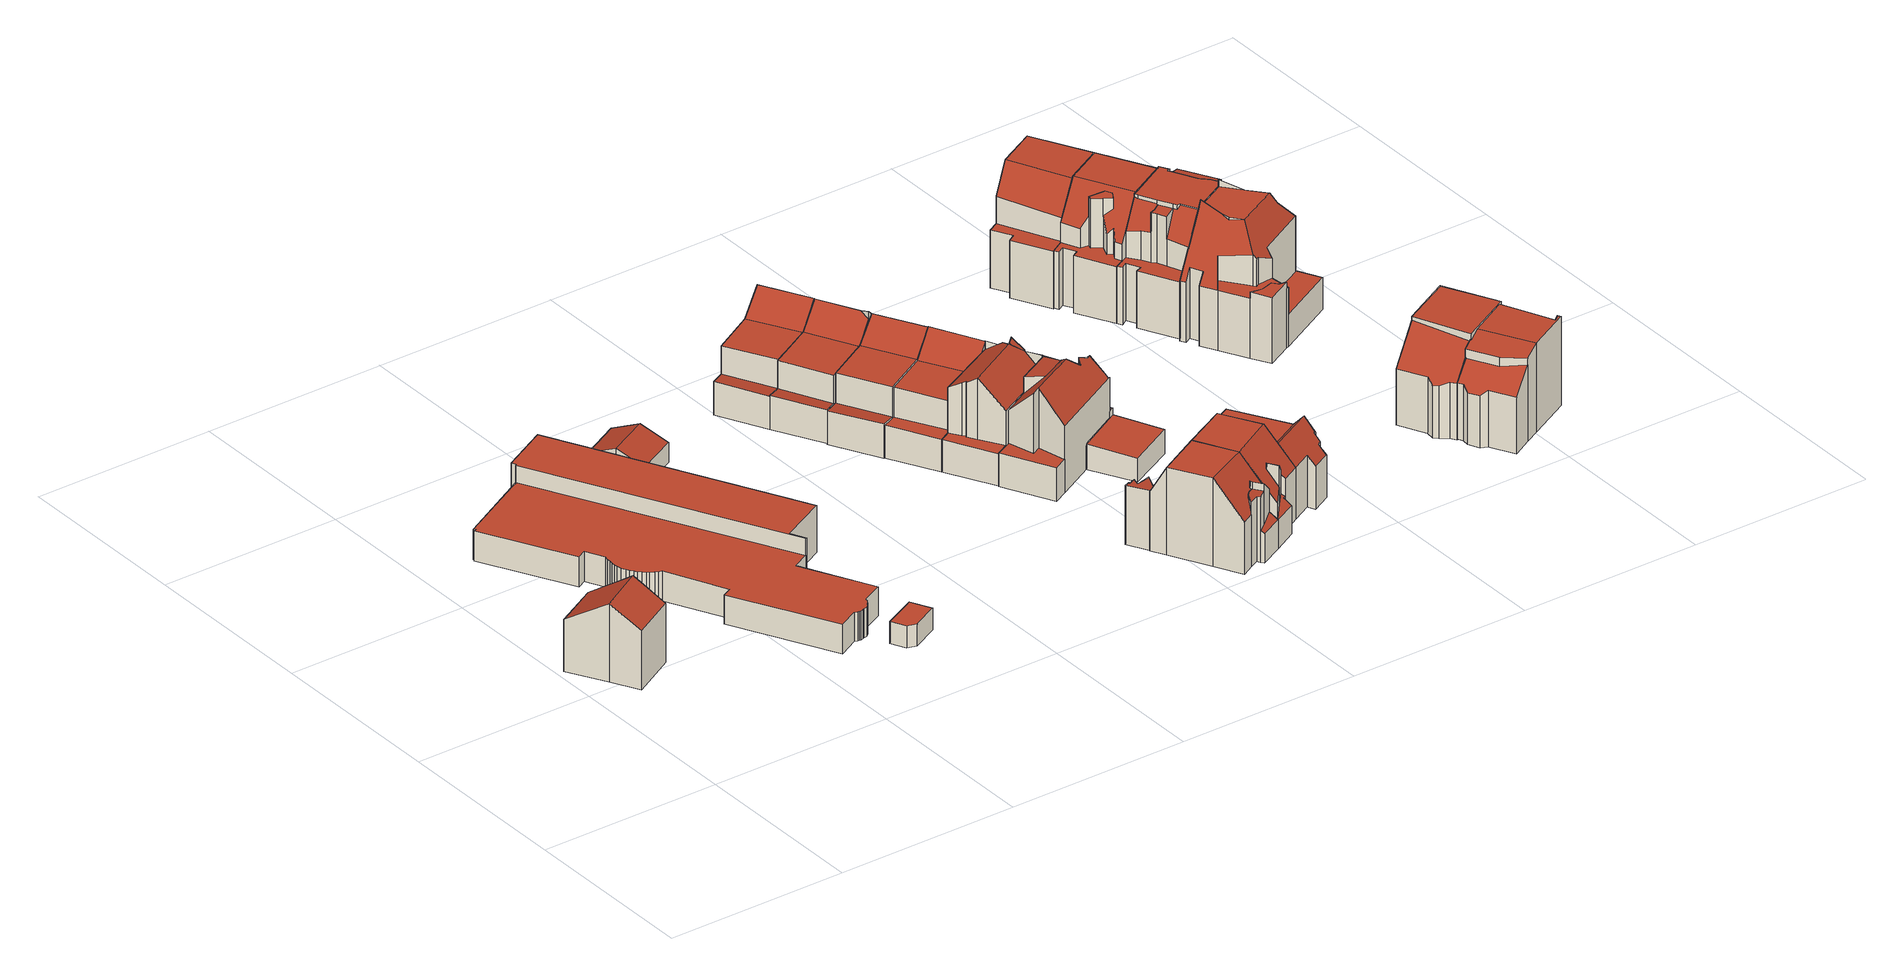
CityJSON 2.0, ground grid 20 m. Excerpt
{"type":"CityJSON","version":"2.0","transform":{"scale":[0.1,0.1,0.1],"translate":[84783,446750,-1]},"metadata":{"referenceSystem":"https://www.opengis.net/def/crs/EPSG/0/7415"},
"CityObjects":{
"building1":{"type":"Building","attributes":{"b3_bag_bag_overlap":0,"b3_bouwlagen":3,"b3_dak_type":"slanted","b3_h_dak_50p":7.21,"b3_h_dak_70p":7.73,"b3_h_dak_max":8.47,"b3_h_dak_min":5.46,"b3_h_maaiveld":-0.222,"b3_kas_warenhuis":false,"b3_mutatie_ahn3_ahn4":false,"b3_opp_buitenmuur":126.88,"b3_opp_dak_plat":0,"b3_opp_dak_schuin":52.6,"b3_opp_grond":44.42,"b3_opp_scheidingsmuur":59.1,"b3_reconstructie_onvolledig":false,"b3_rmse_lod12":0.951,"b3_rmse_lod13":0.951,"b3_rmse_lod22":0.0304,"b3_val3dity_lod12":"[]","b3_val3dity_lod13":"[]","b3_val3dity_lod22":"[]","b3_volume_lod12":350.61,"b3_volume_lod13":350.61,"b3_volume_lod22":326.99,"geconstateerd":false,"oorspronkelijkbouwjaar":1981,"status":"Pand in gebruik"},"children":["building1-1"]},
"building1-1":{"type":"BuildingPart","parents":["building1"],"geometry":[{"type":"Solid","lod":"2.2","boundaries":[[[[0,1,2,3,4,5]],[[6,0,5,7]],[[7,5,4,8]],[[9,3,2,10]],[[10,2,1,11]],[[11,1,0,6]],[[8,4,3,9]],[[11,6,7,8]],[[8,9,10,11]]]],"semantics":{"surfaces":[{"type":"GroundSurface"},{"type":"WallSurface","on_footprint_edge":true},{"type":"RoofSurface"}],"values":[[0,1,1,1,1,1,1,2,2]]}}]},
"building2":{"type":"Building","attributes":{"b3_dak_type":"multiple horizontal","b3_h_dak_50p":3.2,"b3_h_dak_70p":4.11,"b3_h_dak_max":5.42,"b3_h_dak_min":-0.09,"b3_h_maaiveld":-0.15,"b3_kas_warenhuis":false,"b3_mutatie_ahn3_ahn4":false,"b3_opp_buitenmuur":530.77,"b3_opp_dak_plat":559.25,"b3_opp_dak_schuin":0,"b3_opp_grond":558.89,"b3_opp_scheidingsmuur":0,"b3_reconstructie_onvolledig":false,"b3_rmse_lod12":1.61,"b3_rmse_lod13":1.61,"b3_rmse_lod22":0.32,"b3_val3dity_lod12":"[]","b3_val3dity_lod13":"[]","b3_val3dity_lod22":"[]","b3_volume_lod12":2902.59,"b3_volume_lod13":2902.59,"b3_volume_lod22":2199.79,"geconstateerd":false,"oorspronkelijkbouwjaar":1990,"status":"Pand in gebruik"},"children":["building2-1"]},
"building2-1":{"type":"BuildingPart","parents":["building2"],"geometry":[{"type":"Solid","lod":"2.2","boundaries":[[[[12,13,14,15,16,17,18,19,20,21,22,23,24,25,26,27,28,29,30,31,32,33,34,35,36,37,38,39,40,41,42,43,44,45,46,47,48,49,50,51,52,53,54,55,56,57,58,59,60,61,62,63]],[[64,38,37,65]],[[66,39,38,64]],[[67,40,39,66]],[[65,37,36,68]],[[68,36,35,69]],[[70,51,50,71]],[[72,34,33,73]],[[69,35,34,72]],[[73,33,32,74]],[[74,32,31,75]],[[75,31,30,76]],[[77,29,28,78]],[[76,30,29,77]],[[79,27,26,80]],[[78,28,27,79]],[[80,26,25,81]],[[81,25,24,82]],[[83,16,15,84]],[[85,17,16,83]],[[86,63,62,87]],[[88,89,84,90]],[[91,13,12,92]],[[93,14,13,91]],[[94,59,58,95]],[[95,58,57,96]],[[97,55,54,98]],[[98,54,53,99]],[[100,60,59,94]],[[101,61,60,100]],[[102,49,48,103]],[[96,57,56,104]],[[104,56,55,97]],[[105,52,51,70]],[[99,53,52,105]],[[103,48,47,106]],[[71,50,49,102]],[[106,47,46,107]],[[107,46,45,108]],[[109,41,40,67]],[[110,44,43,111]],[[111,43,42,112]],[[108,45,44,110]],[[112,42,41,109]],[[87,62,61,101]],[[92,12,63,86,113]],[[114,23,22,115]],[[82,24,23,114]],[[116,115,22,21,117]],[[117,21,20,118]],[[90,84,15,14,93]],[[89,18,17,85]],[[113,86,115,116]],[[118,20,19,119]],[[119,19,18,89,88]],[[89,85,83,84]],[[115,86,87,101,100,94,95,96,104,97,98,99,105,70,71,102,103,106,107,108,110,111,112,109,67,66,64,65,68,69,72,73,74,75,76,77,78,79,80,81,82,114]],[[119,88,90,93,91,92,113,116,117,118]]]],"semantics":{"surfaces":[{"type":"GroundSurface"},{"type":"WallSurface","on_footprint_edge":true},{"type":"WallSurface","on_footprint_edge":false},{"type":"RoofSurface"}],"values":[[0,1,1,1,1,1,1,1,1,1,1,1,1,1,1,1,1,1,1,1,1,2,1,1,1,1,1,1,1,1,1,1,1,1,1,1,1,1,1,1,1,1,1,1,1,1,1,1,1,1,1,1,2,1,1,3,3,3]]}}]},
"building3":{"type":"Building","attributes":{"b3_dak_type":"horizontal","b3_h_dak_50p":2.2,"b3_h_dak_70p":2.22,"b3_h_dak_max":2.38,"b3_h_dak_min":2.04,"b3_h_maaiveld":-0.205,"b3_kas_warenhuis":false,"b3_mutatie_ahn3_ahn4":false,"b3_opp_buitenmuur":30.4,"b3_opp_dak_plat":9.81,"b3_opp_dak_schuin":0,"b3_opp_grond":9.81,"b3_opp_scheidingsmuur":0,"b3_reconstructie_onvolledig":false,"b3_rmse_lod12":0.0435,"b3_rmse_lod13":0.0435,"b3_rmse_lod22":0.0425,"b3_val3dity_lod12":"[]","b3_val3dity_lod13":"[]","b3_val3dity_lod22":"[]","b3_volume_lod12":23.69,"b3_volume_lod13":23.69,"b3_volume_lod22":23.62,"geconstateerd":false,"oorspronkelijkbouwjaar":1991,"status":"Pand in gebruik"},"children":["building3-1"]},
"building3-1":{"type":"BuildingPart","parents":["building3"],"geometry":[{"type":"Solid","lod":"2.2","boundaries":[[[[120,121,122,123,124]],[[125,121,120,126]],[[126,120,124,127]],[[127,124,123,128]],[[128,123,122,129]],[[129,122,121,125]],[[129,125,126,127,128]]]],"semantics":{"surfaces":[{"type":"GroundSurface"},{"type":"WallSurface","on_footprint_edge":true},{"type":"RoofSurface"}],"values":[[0,1,1,1,1,1,2]]}}]},
"building4":{"type":"Building","attributes":{"b3_dak_type":"slanted","b3_h_dak_50p":2.76,"b3_h_dak_70p":3.03,"b3_h_dak_max":3.46,"b3_h_dak_min":2.05,"b3_h_maaiveld":-0.149,"b3_kas_warenhuis":false,"b3_mutatie_ahn3_ahn4":false,"b3_opp_buitenmuur":57.56,"b3_opp_dak_plat":0,"b3_opp_dak_schuin":32.62,"b3_opp_grond":29.91,"b3_opp_scheidingsmuur":0,"b3_reconstructie_onvolledig":false,"b3_rmse_lod12":0.462,"b3_rmse_lod13":0.462,"b3_rmse_lod22":0.029,"b3_val3dity_lod12":"[]","b3_val3dity_lod13":"[]","b3_val3dity_lod22":"[]","b3_volume_lod12":94.8,"b3_volume_lod13":94.8,"b3_volume_lod22":87.31,"geconstateerd":false,"oorspronkelijkbouwjaar":1999,"status":"Pand in gebruik"},"children":["building4-1"]},
"building4-1":{"type":"BuildingPart","parents":["building4"],"geometry":[{"type":"Solid","lod":"2.2","boundaries":[[[[130,131,132,133,134,135]],[[136,132,131,137]],[[138,133,132,136]],[[139,135,134,140]],[[140,134,133,138]],[[137,131,130,141]],[[141,130,135,139]],[[137,141,138,136]],[[141,139,140,138]]]],"semantics":{"surfaces":[{"type":"GroundSurface"},{"type":"WallSurface","on_footprint_edge":true},{"type":"RoofSurface"}],"values":[[0,1,1,1,1,1,1,2,2]]}}]},
"building5":{"type":"Building","attributes":{"b3_bag_bag_overlap":0,"b3_bouwlagen":3,"b3_dak_type":"slanted","b3_h_dak_50p":6.62,"b3_h_dak_70p":7.49,"b3_h_dak_max":9.01,"b3_h_dak_min":3.26,"b3_h_maaiveld":-0.171,"b3_kas_warenhuis":false,"b3_mutatie_ahn3_ahn4":false,"b3_opp_buitenmuur":90.81,"b3_opp_dak_plat":31.4,"b3_opp_dak_schuin":48.26,"b3_opp_grond":69.79,"b3_opp_scheidingsmuur":154.95,"b3_reconstructie_onvolledig":false,"b3_rmse_lod12":1.56,"b3_rmse_lod13":0.865,"b3_rmse_lod22":0.157,"b3_val3dity_lod12":"[]","b3_val3dity_lod13":"[]","b3_val3dity_lod22":"[]","b3_volume_lod12":525.06,"b3_volume_lod13":497.46,"b3_volume_lod22":473.1,"geconstateerd":false,"oorspronkelijkbouwjaar":1915,"status":"Pand in gebruik"},"children":["building5-1"]},
"building5-1":{"type":"BuildingPart","parents":["building5"],"geometry":[{"type":"Solid","lod":"2.2","boundaries":[[[[142,143,144,145,146,147,148,149,150,151,152,153,154,155,156,157,158,159]],[[160,149,148,161]],[[161,148,147,162]],[[163,157,156,164,165]],[[165,164,166,167]],[[168,155,154,169]],[[170,150,149,160]],[[171,145,144,172]],[[173,174,172,175]],[[176,143,142,177]],[[175,172,144,143,176]],[[164,156,155,168]],[[178,179,174,173]],[[162,147,146,179,178]],[[177,142,159,180]],[[181,151,150,170]],[[182,152,151,181]],[[180,159,158,183]],[[183,158,157,163]],[[169,154,153,166]],[[167,166,153,152,182]],[[179,146,145,171]],[[169,166,164,168]],[[182,163,165,167]],[[181,183,163,182]],[[179,171,172,174]],[[183,181,170,160,161,162,178,173,175,176,177,180]]]],"semantics":{"surfaces":[{"type":"GroundSurface"},{"type":"WallSurface","on_footprint_edge":true},{"type":"WallSurface","on_footprint_edge":false},{"type":"RoofSurface"}],"values":[[0,1,1,1,2,1,1,1,2,1,1,1,2,1,1,1,1,1,1,1,1,1,3,3,3,3,3]]}}]},
"building6":{"type":"Building","attributes":{"b3_bag_bag_overlap":0,"b3_bouwlagen":3,"b3_dak_type":"slanted","b3_h_dak_50p":6.61,"b3_h_dak_70p":7.56,"b3_h_dak_max":9.55,"b3_h_dak_min":3.3,"b3_h_maaiveld":-0.187,"b3_kas_warenhuis":false,"b3_mutatie_ahn3_ahn4":false,"b3_opp_buitenmuur":91,"b3_opp_dak_plat":32.96,"b3_opp_dak_schuin":47.45,"b3_opp_grond":69.77,"b3_opp_scheidingsmuur":155.22,"b3_reconstructie_onvolledig":false,"b3_rmse_lod12":1.59,"b3_rmse_lod13":1.06,"b3_rmse_lod22":0.474,"b3_val3dity_lod12":"[]","b3_val3dity_lod13":"[]","b3_val3dity_lod22":"[]","b3_volume_lod12":529.86,"b3_volume_lod13":506.67,"b3_volume_lod22":478.91,"geconstateerd":false,"oorspronkelijkbouwjaar":1915,"status":"Pand in gebruik"},"children":["building6-1"]},
"building6-1":{"type":"BuildingPart","parents":["building6"],"geometry":[{"type":"Solid","lod":"2.2","boundaries":[[[[152,184,150,185,186,187,188,189,190,191,192,193,194,195,154,196]],[[197,198,192,191,199]],[[200,190,189,201]],[[201,189,188,202]],[[203,154,195,204]],[[199,191,190,200]],[[202,188,187,205]],[[206,186,185,207]],[[205,187,186,206]],[[208,196,154,203]],[[209,208,210,211]],[[212,152,196,208,209]],[[207,185,150,170]],[[204,195,194,210]],[[213,193,192,198]],[[170,150,184,214]],[[214,184,152,212]],[[198,197,215]],[[211,210,194,193,213]],[[204,210,208,203]],[[215,197,199,200,201,202,205,206,207,170,214]],[[198,215,214,212,213]],[[211,213,212,209]]]],"semantics":{"surfaces":[{"type":"GroundSurface"},{"type":"WallSurface","on_footprint_edge":true},{"type":"WallSurface","on_footprint_edge":false},{"type":"RoofSurface"}],"values":[[0,1,1,1,1,1,1,1,1,1,2,1,1,1,1,1,1,2,1,3,3,3,3]]}}]},
"building7":{"type":"Building","attributes":{"b3_bag_bag_overlap":0,"b3_bouwlagen":3,"b3_dak_type":"slanted","b3_h_dak_50p":8.68,"b3_h_dak_70p":9.39,"b3_h_dak_max":9.66,"b3_h_dak_min":2.94,"b3_h_maaiveld":-0.218,"b3_kas_warenhuis":false,"b3_mutatie_ahn3_ahn4":false,"b3_opp_buitenmuur":109.78,"b3_opp_dak_plat":35.3,"b3_opp_dak_schuin":58.15,"b3_opp_grond":69.7,"b3_opp_scheidingsmuur":172.62,"b3_reconstructie_onvolledig":false,"b3_rmse_lod12":2.52,"b3_rmse_lod13":1.5,"b3_rmse_lod22":0.0859,"b3_val3dity_lod12":"[]","b3_val3dity_lod13":"[]","b3_val3dity_lod22":"[]","b3_volume_lod12":669.55,"b3_volume_lod13":615.34,"b3_volume_lod22":547.96,"geconstateerd":false,"oorspronkelijkbouwjaar":1917,"status":"Pand in gebruik"},"children":["building7-1"]},
"building7-1":{"type":"BuildingPart","parents":["building7"],"geometry":[{"type":"Solid","lod":"2.2","boundaries":[[[[216,217,218,219,220,221,222,223,224,225,226,227,228,229,230,231,232,233,234,235,236]],[[237,229,228,238]],[[239,240,241,242,243]],[[244,230,229,237]],[[245,226,225,246]],[[243,242,223,222,247]],[[248,224,223,242]],[[246,225,224,248]],[[249,238,228,227,250]],[[251,252,238,249]],[[253,235,234,254]],[[255,221,220,256]],[[257,258,252,251]],[[259,231,230,244]],[[260,232,231,259]],[[261,247,222,221,255]],[[262,233,232,260]],[[254,234,233,262]],[[263,236,235,253]],[[264,219,218,265]],[[256,220,219,264,266]],[[265,218,217,267,268]],[[266,264,269,270]],[[271,272,273,274]],[[274,273,216,236,263]],[[270,275,276]],[[250,227,226,245,277]],[[277,245,241,240]],[[278,279,280]],[[281,282,258,257]],[[279,278,282,281,283]],[[283,281,240,239]],[[247,261,284]],[[285,286,272,271]],[[267,217,216,273]],[[275,270,286,285]],[[270,269,287]],[[268,267,287]],[[256,259,244,255]],[[270,276,260,259,256,266]],[[280,284,261,255,244,237,238,252,258,282,278]],[[241,245,246,248,242]],[[240,281,257,251,249,250,277]],[[284,280,279,283,239,243,247]],[[270,287,267,273,272,286]],[[275,285,271,274,263,253,254,262,260,276]],[[268,287,269,264,265]]]],"semantics":{"surfaces":[{"type":"GroundSurface"},{"type":"WallSurface","on_footprint_edge":true},{"type":"WallSurface","on_footprint_edge":false},{"type":"RoofSurface"}],"values":[[0,1,2,1,1,1,1,1,1,2,1,1,2,1,1,1,1,1,1,1,1,1,2,2,1,2,1,2,2,2,2,2,2,2,1,2,2,2,3,3,3,3,3,3,3,3,3]]}}]},
"building8":{"type":"Building","attributes":{"b3_bag_bag_overlap":0,"b3_bouwlagen":3,"b3_dak_type":"slanted","b3_h_dak_50p":6.77,"b3_h_dak_70p":7.53,"b3_h_dak_max":9.6,"b3_h_dak_min":3.19,"b3_h_maaiveld":-0.261,"b3_kas_warenhuis":false,"b3_mutatie_ahn3_ahn4":false,"b3_opp_buitenmuur":92.56,"b3_opp_dak_plat":42.07,"b3_opp_dak_schuin":38.1,"b3_opp_grond":69.97,"b3_opp_scheidingsmuur":156.27,"b3_reconstructie_onvolledig":false,"b3_rmse_lod12":1.6,"b3_rmse_lod13":0.933,"b3_rmse_lod22":0.384,"b3_val3dity_lod12":"[]","b3_val3dity_lod13":"[]","b3_val3dity_lod22":"[]","b3_volume_lod12":536.68,"b3_volume_lod13":508.27,"b3_volume_lod22":486.24,"geconstateerd":false,"oorspronkelijkbouwjaar":1915,"status":"Pand in gebruik"},"children":["building8-1"]},
"building8-1":{"type":"BuildingPart","parents":["building8"],"geometry":[{"type":"Solid","lod":"2.2","boundaries":[[[[288,289,290,291,292,293,294,295,296,297,298,299,300,301,302,303]],[[304,293,292,305]],[[305,292,291,306]],[[307,300,299,308]],[[309,301,300,307,310]],[[308,299,298,311]],[[312,294,293,304]],[[306,291,290,313]],[[314,289,288,315]],[[313,290,289,314]],[[315,288,303,199]],[[310,307,316,317]],[[317,316,297,296,318]],[[311,298,297,316]],[[199,303,302,319]],[[319,302,301,309]],[[318,296,295,320]],[[320,295,294,312]],[[311,316,307,308]],[[318,309,310,317]],[[320,319,309,318]],[[319,320,312,304,305,306,313,314,315,199]]]],"semantics":{"surfaces":[{"type":"GroundSurface"},{"type":"WallSurface","on_footprint_edge":true},{"type":"WallSurface","on_footprint_edge":false},{"type":"RoofSurface"}],"values":[[0,1,1,1,1,1,1,1,1,1,1,2,1,1,1,1,1,1,3,3,3,3]]}}]},
"building9":{"type":"Building","attributes":{"b3_bag_bag_overlap":0,"b3_bouwlagen":3,"b3_dak_type":"slanted","b3_h_dak_50p":6.65,"b3_h_dak_70p":7.38,"b3_h_dak_max":8.99,"b3_h_dak_min":3.28,"b3_h_maaiveld":-0.221,"b3_kas_warenhuis":false,"b3_mutatie_ahn3_ahn4":false,"b3_opp_buitenmuur":90.29,"b3_opp_dak_plat":41.9,"b3_opp_dak_schuin":39.11,"b3_opp_grond":70.17,"b3_opp_scheidingsmuur":156.37,"b3_reconstructie_onvolledig":false,"b3_rmse_lod12":1.7,"b3_rmse_lod13":0.999,"b3_rmse_lod22":0.397,"b3_val3dity_lod12":"[]","b3_val3dity_lod13":"[]","b3_val3dity_lod22":"[]","b3_volume_lod12":537.4,"b3_volume_lod13":509.76,"b3_volume_lod22":482.33,"geconstateerd":false,"oorspronkelijkbouwjaar":1915,"status":"Pand in gebruik"},"children":["building9-1"]},
"building9-1":{"type":"BuildingPart","parents":["building9"],"geometry":[{"type":"Solid","lod":"2.2","boundaries":[[[[321,322,323,324,325,326,327,328,329,330,331,332,333,334,335,336]],[[337,331,330,338]],[[338,330,329,339]],[[339,329,328,340]],[[341,322,321,342]],[[343,344,342,345]],[[340,328,327,312]],[[346,325,324,344,343]],[[344,324,323,347]],[[347,323,322,341]],[[348,332,331,337]],[[349,335,334,350]],[[345,342,321,336,351]],[[352,333,332,348]],[[350,334,333,352]],[[351,336,335,349]],[[353,326,325,346]],[[312,327,326,353]],[[347,341,342,344]],[[351,346,343,345]],[[349,353,346,351]],[[353,349,350,352,348,337,338,339,340,312]]]],"semantics":{"surfaces":[{"type":"GroundSurface"},{"type":"WallSurface","on_footprint_edge":true},{"type":"WallSurface","on_footprint_edge":false},{"type":"RoofSurface"}],"values":[[0,1,1,1,1,2,1,1,1,1,1,1,1,1,1,1,1,1,3,3,3,3]]}}]},
"building10":{"type":"Building","attributes":{"b3_bag_bag_overlap":0,"b3_bouwlagen":3,"b3_dak_type":"slanted","b3_h_dak_50p":8.88,"b3_h_dak_70p":9.2,"b3_h_dak_max":10.26,"b3_h_dak_min":3.26,"b3_h_maaiveld":-0.16,"b3_kas_warenhuis":false,"b3_mutatie_ahn3_ahn4":false,"b3_opp_buitenmuur":126.18,"b3_opp_dak_plat":8.79,"b3_opp_dak_schuin":80.79,"b3_opp_grond":69.18,"b3_opp_scheidingsmuur":155.45,"b3_reconstructie_onvolledig":false,"b3_rmse_lod12":2.13,"b3_rmse_lod13":0.789,"b3_rmse_lod22":0.228,"b3_val3dity_lod12":"[]","b3_val3dity_lod13":"[]","b3_val3dity_lod22":"[]","b3_volume_lod12":646.99,"b3_volume_lod13":591.95,"b3_volume_lod22":565.24,"geconstateerd":false,"oorspronkelijkbouwjaar":1915,"status":"Pand in gebruik"},"children":["building10-1"]},
"building10-1":{"type":"BuildingPart","parents":["building10"],"geometry":[{"type":"Solid","lod":"2.2","boundaries":[[[[354,355,356,357,358,322,359,360,334,361,362,363,364,365,366]],[[367,359,322,341]],[[368,360,359,367,369]],[[341,322,358,370]],[[371,372,373]],[[374,375,376,377]],[[378,366,365,379]],[[380,362,361,381]],[[382,363,362,380]],[[383,384,385]],[[386,368,385]],[[381,361,334,387]],[[387,334,360,368,386]],[[388,389,364,363,382]],[[375,390,389,388]],[[369,367,391,392]],[[377,376,393]],[[379,365,364,389]],[[394,395,396]],[[397,384,383]],[[398,399,400,401]],[[392,391,402,403]],[[404,405,399,398]],[[395,394,356,355,406]],[[370,358,357,400]],[[401,400,357,356,394]],[[372,371,354,366,378,407]],[[407,378,390,375,374]],[[406,355,354,371]],[[403,402,405,404]],[[405,402,391,367,341,370,400,399]],[[401,394,396,397,398]],[[407,374,377,393,373,372]],[[390,378,379,389]],[[406,371,373,393,376,375,388,382,380,381,387,386,385,384,397,396,395]],[[403,404,398,397,383,385,368,369,392]]]],"semantics":{"surfaces":[{"type":"GroundSurface"},{"type":"WallSurface","on_footprint_edge":true},{"type":"WallSurface","on_footprint_edge":false},{"type":"RoofSurface"}],"values":[[0,1,1,1,2,2,1,1,1,2,2,1,1,1,2,2,2,1,2,2,2,2,2,1,1,1,1,2,1,2,3,3,3,3,3,3]]}}]},
"building11":{"type":"Building","attributes":{"b3_bag_bag_overlap":0,"b3_bouwlagen":3,"b3_dak_type":"slanted","b3_h_dak_50p":8.43,"b3_h_dak_70p":8.97,"b3_h_dak_max":10.09,"b3_h_dak_min":3.28,"b3_h_maaiveld":-0.254,"b3_kas_warenhuis":false,"b3_mutatie_ahn3_ahn4":false,"b3_opp_buitenmuur":185.57,"b3_opp_dak_plat":20.88,"b3_opp_dak_schuin":70.21,"b3_opp_grond":71.05,"b3_opp_scheidingsmuur":93.73,"b3_reconstructie_onvolledig":false,"b3_rmse_lod12":2.35,"b3_rmse_lod13":0.797,"b3_rmse_lod22":0.155,"b3_val3dity_lod12":"[]","b3_val3dity_lod13":"[]","b3_val3dity_lod22":"[]","b3_volume_lod12":654.25,"b3_volume_lod13":578.3,"b3_volume_lod22":553.19,"geconstateerd":false,"oorspronkelijkbouwjaar":1915,"status":"Pand in gebruik"},"children":["building11-1"]},
"building11-1":{"type":"BuildingPart","parents":["building11"],"geometry":[{"type":"Solid","lod":"2.2","boundaries":[[[[408,409,410,411,412,413,414,415,416,417,418,419,420]],[[421,416,415,422]],[[423,413,412,424]],[[425,420,419,426]],[[427,425,428,429]],[[430,431,432]],[[426,419,418,433]],[[422,415,414,434]],[[434,414,413,423]],[[433,418,417,435]],[[424,412,411,436]],[[437,438,436,439]],[[440,410,409,441,442]],[[442,441,443]],[[439,436,411,410,440]],[[444,445,446]],[[447,435,417,416,421,448]],[[449,450,451,452]],[[453,454,450,449]],[[448,421,454,453]],[[443,445,444]],[[431,455,438,437]],[[456,457,458]],[[459,460,457,456]],[[461,462,435,447]],[[463,408,420,425,427]],[[464,463,465]],[[441,409,408,463,464]],[[429,428,462,461]],[[452,451,455,431,430]],[[460,459,466]],[[455,451,450,454,421,422,434,423,424,436,438]],[[429,461,467,444,446,465,463,427]],[[441,464,465,446,445,443]],[[462,428,425,426,433,435]],[[458,467,461,447,448,453,449,452,466,459,456]],[[466,452,430,432,460]],[[467,458,457,460,432,431,437,439,440,442,443,444]]]],"semantics":{"surfaces":[{"type":"GroundSurface"},{"type":"WallSurface","on_footprint_edge":true},{"type":"WallSurface","on_footprint_edge":false},{"type":"RoofSurface"}],"values":[[0,1,1,1,2,2,1,1,1,1,1,2,1,2,1,2,1,2,2,2,2,2,2,2,2,1,2,1,2,2,2,3,3,3,3,3,3,3]]}}]},
"building12":{"type":"Building","attributes":{"b3_bag_bag_overlap":0,"b3_bouwlagen":3,"b3_dak_type":"slanted","b3_h_dak_50p":9.37,"b3_h_dak_70p":9.4,"b3_h_dak_max":9.66,"b3_h_dak_min":2.89,"b3_h_maaiveld":-0.22,"b3_kas_warenhuis":false,"b3_mutatie_ahn3_ahn4":false,"b3_opp_buitenmuur":93.27,"b3_opp_dak_plat":26.8,"b3_opp_dak_schuin":51.63,"b3_opp_grond":56.96,"b3_opp_scheidingsmuur":156.55,"b3_reconstructie_onvolledig":false,"b3_rmse_lod12":1.71,"b3_rmse_lod13":1.15,"b3_rmse_lod22":0.107,"b3_val3dity_lod12":"[]","b3_val3dity_lod13":"[]","b3_val3dity_lod22":"[]","b3_volume_lod12":548.08,"b3_volume_lod13":536.68,"b3_volume_lod22":484.89,"geconstateerd":false,"oorspronkelijkbouwjaar":1917,"status":"Pand in gebruik"},"children":["building12-1"]},
"building12-1":{"type":"BuildingPart","parents":["building12"],"geometry":[{"type":"Solid","lod":"2.2","boundaries":[[[[468,469,470,471,472,473,474,224,475,221,220,476]],[[248,224,474,477]],[[477,474,473,478]],[[479,480,481]],[[482,483,472,471,484]],[[480,485,483,482]],[[486,476,220,256]],[[487,468,476,486]],[[488,469,468,487]],[[478,473,472,483]],[[489,490,491]],[[256,220,221,255]],[[255,221,475,492,493]],[[494,495,496,485,480,479]],[[484,471,470,497]],[[497,470,469,488]],[[490,489,495,494]],[[492,475,224,248]],[[493,492,496,495]],[[488,487,486,256]],[[255,497,488,256]],[[481,491,490,494,479]],[[493,495,489,491,481,480,482,484,497,255]],[[496,492,248,477,478,483,485]]]],"semantics":{"surfaces":[{"type":"GroundSurface"},{"type":"WallSurface","on_footprint_edge":true},{"type":"WallSurface","on_footprint_edge":false},{"type":"RoofSurface"}],"values":[[0,1,1,2,1,2,1,1,1,1,2,1,1,2,1,1,2,1,2,3,3,3,3,3]]}}]},
"building13":{"type":"Building","attributes":{"b3_dak_type":"multiple horizontal","b3_h_dak_50p":2.44,"b3_h_dak_70p":2.5,"b3_h_dak_max":2.85,"b3_h_dak_min":2.15,"b3_h_maaiveld":-0.267,"b3_kas_warenhuis":false,"b3_mutatie_ahn3_ahn4":false,"b3_opp_buitenmuur":43.8,"b3_opp_dak_plat":30.25,"b3_opp_dak_schuin":0,"b3_opp_grond":30.22,"b3_opp_scheidingsmuur":15.92,"b3_reconstructie_onvolledig":false,"b3_rmse_lod12":0.143,"b3_rmse_lod13":0.143,"b3_rmse_lod22":0.122,"b3_val3dity_lod12":"[]","b3_val3dity_lod13":"[]","b3_val3dity_lod22":"[]","b3_volume_lod12":83.67,"b3_volume_lod13":83.67,"b3_volume_lod22":82.09,"geconstateerd":false,"oorspronkelijkbouwjaar":1929,"status":"Pand in gebruik"},"children":["building13-1"]},
"building13-1":{"type":"BuildingPart","parents":["building13"],"geometry":[{"type":"Solid","lod":"2.2","boundaries":[[[[498,499,415,500]],[[501,498,500,502]],[[502,500,415,503]],[[503,415,499,504]],[[504,499,498,501]],[[504,501,502,503]]]],"semantics":{"surfaces":[{"type":"GroundSurface"},{"type":"WallSurface","on_footprint_edge":true},{"type":"RoofSurface"}],"values":[[0,1,1,1,1,2]]}}]},
"building14":{"type":"Building","attributes":{"b3_bag_bag_overlap":0,"b3_bouwlagen":2,"b3_dak_type":"slanted","b3_h_dak_50p":6.44,"b3_h_dak_70p":6.48,"b3_h_dak_max":7.81,"b3_h_dak_min":2.97,"b3_h_maaiveld":-0.227,"b3_kas_warenhuis":false,"b3_mutatie_ahn3_ahn4":false,"b3_opp_buitenmuur":144.23,"b3_opp_dak_plat":39.8,"b3_opp_dak_schuin":28.09,"b3_opp_grond":57.98,"b3_opp_scheidingsmuur":67.44,"b3_reconstructie_onvolledig":false,"b3_rmse_lod12":0.683,"b3_rmse_lod13":0.683,"b3_rmse_lod22":0.323,"b3_val3dity_lod12":"[]","b3_val3dity_lod13":"[]","b3_val3dity_lod22":"[]","b3_volume_lod12":388.81,"b3_volume_lod13":388.81,"b3_volume_lod22":388.84,"geconstateerd":false,"oorspronkelijkbouwjaar":1917,"status":"Pand in gebruik"},"children":["building14-1"]},
"building14-1":{"type":"BuildingPart","parents":["building14"],"geometry":[{"type":"Solid","lod":"2.2","boundaries":[[[[468,505,506,507,508,509,510,511,512,513,514,471,515,516]],[[517,514,513,518]],[[518,513,512,519]],[[484,471,514,517]],[[519,512,511,520]],[[520,511,510,521]],[[521,510,509,522]],[[523,505,468,524]],[[522,509,508,525]],[[525,508,507,526]],[[527,515,471,484]],[[528,506,505,523]],[[524,468,516,529]],[[529,516,515,527]],[[526,507,506,528]],[[524,529,528,523]],[[526,527,484,517,518,519,520,521,522,525]],[[527,526,528,529]]]],"semantics":{"surfaces":[{"type":"GroundSurface"},{"type":"WallSurface","on_footprint_edge":true},{"type":"RoofSurface"}],"values":[[0,1,1,1,1,1,1,1,1,1,1,1,1,1,1,2,2,2]]}}]},
"building15":{"type":"Building","attributes":{"b3_bag_bag_overlap":0,"b3_bouwlagen":4,"b3_dak_type":"slanted","b3_h_dak_50p":11.82,"b3_h_dak_70p":12.15,"b3_h_dak_max":12.83,"b3_h_dak_min":6.21,"b3_h_maaiveld":-0.053,"b3_kas_warenhuis":false,"b3_mutatie_ahn3_ahn4":false,"b3_opp_buitenmuur":134.99,"b3_opp_dak_plat":45.61,"b3_opp_dak_schuin":51.56,"b3_opp_grond":75.05,"b3_opp_scheidingsmuur":227.11,"b3_reconstructie_onvolledig":false,"b3_rmse_lod12":2.42,"b3_rmse_lod13":0.96,"b3_rmse_lod22":0.282,"b3_val3dity_lod12":"[]","b3_val3dity_lod13":"[]","b3_val3dity_lod22":"[]","b3_volume_lod12":916.39,"b3_volume_lod13":848.8,"b3_volume_lod22":804.53,"geconstateerd":false,"oorspronkelijkbouwjaar":2008,"status":"Pand in gebruik"},"children":["building15-1"]},
"building15-1":{"type":"BuildingPart","parents":["building15"],"geometry":[{"type":"Solid","lod":"2.2","boundaries":[[[[530,531,532,533,534,535,536,537,538,539,540,541]],[[542,533,532,543]],[[544,545,535,534,546]],[[547,536,535,545]],[[548,538,537,549]],[[550,539,538,548]],[[549,537,536,547]],[[543,532,531,551]],[[546,534,533,542]],[[552,540,539,550]],[[553,530,541,554]],[[551,531,530,553]],[[554,541,540,552,555]],[[555,552,545,544]],[[553,554,546,542]],[[551,553,542,543]],[[545,552,550,548,549,547]],[[555,544,546,554]]]],"semantics":{"surfaces":[{"type":"GroundSurface"},{"type":"WallSurface","on_footprint_edge":true},{"type":"WallSurface","on_footprint_edge":false},{"type":"RoofSurface"}],"values":[[0,1,1,1,1,1,1,1,1,1,1,1,1,2,3,3,3,3]]}}]},
"building16":{"type":"Building","attributes":{"b3_bag_bag_overlap":0,"b3_bouwlagen":4,"b3_dak_type":"slanted","b3_h_dak_50p":11.82,"b3_h_dak_70p":12.16,"b3_h_dak_max":12.58,"b3_h_dak_min":6.17,"b3_h_maaiveld":-0.047,"b3_kas_warenhuis":false,"b3_mutatie_ahn3_ahn4":false,"b3_opp_buitenmuur":147.33,"b3_opp_dak_plat":44.69,"b3_opp_dak_schuin":60.41,"b3_opp_grond":71.46,"b3_opp_scheidingsmuur":230.68,"b3_reconstructie_onvolledig":false,"b3_rmse_lod12":2.39,"b3_rmse_lod13":0.979,"b3_rmse_lod22":0.181,"b3_val3dity_lod12":"[]","b3_val3dity_lod13":"[]","b3_val3dity_lod22":"[]","b3_volume_lod12":873.23,"b3_volume_lod13":815.25,"b3_volume_lod22":770.46,"geconstateerd":false,"oorspronkelijkbouwjaar":2008,"status":"Pand in gebruik"},"children":["building16-1"]},
"building16-1":{"type":"BuildingPart","parents":["building16"],"geometry":[{"type":"Solid","lod":"2.2","boundaries":[[[[556,557,558,559,560,561,562,563,564,565,566,567,568,569]],[[570,564,563,571]],[[572,565,564,570]],[[573,557,556,574]],[[575,558,557,573]],[[576,568,567,577]],[[571,563,562,543]],[[578,579,580,581]],[[581,580,582,583]],[[543,562,561,542]],[[584,569,568,576]],[[574,556,569,584]],[[579,559,558,575]],[[542,561,560,585]],[[586,587,566,565,572]],[[577,567,566,587]],[[585,560,559,579,578]],[[588,589,587,586]],[[590,591,589,588]],[[583,592,593]],[[594,595,596,597]],[[597,596,598]],[[592,583,582,599,600]],[[600,599,601,595,594]],[[595,601,602,603]],[[603,602,591,590]],[[542,570,571,543]],[[598,593,592,600,594,597]],[[591,602,601,599,582,580,579,575,573,574,584,576,577,587,589]],[[572,585,578,581,583,593,598,596,595,603,590,588,586]],[[585,572,570,542]]]],"semantics":{"surfaces":[{"type":"GroundSurface"},{"type":"WallSurface","on_footprint_edge":true},{"type":"WallSurface","on_footprint_edge":false},{"type":"RoofSurface"}],"values":[[0,1,1,1,1,1,1,2,2,1,1,1,1,1,1,1,1,2,2,2,2,2,2,2,2,2,3,3,3,3,3]]}}]},
"building17":{"type":"Building","attributes":{"b3_bag_bag_overlap":0,"b3_bouwlagen":3,"b3_dak_type":"slanted","b3_h_dak_50p":9.6,"b3_h_dak_70p":9.69,"b3_h_dak_max":9.93,"b3_h_dak_min":5.95,"b3_h_maaiveld":-0.276,"b3_kas_warenhuis":false,"b3_mutatie_ahn3_ahn4":false,"b3_opp_buitenmuur":199.65,"b3_opp_dak_plat":40.98,"b3_opp_dak_schuin":30.19,"b3_opp_grond":62.78,"b3_opp_scheidingsmuur":87.42,"b3_reconstructie_onvolledig":false,"b3_rmse_lod12":1.38,"b3_rmse_lod13":1.38,"b3_rmse_lod22":0.325,"b3_val3dity_lod12":"[]","b3_val3dity_lod13":"[]","b3_val3dity_lod22":"[]","b3_volume_lod12":626.41,"b3_volume_lod13":626.41,"b3_volume_lod22":576.68,"geconstateerd":false,"oorspronkelijkbouwjaar":1915,"status":"Pand in gebruik"},"children":["building17-1"]},
"building17-1":{"type":"BuildingPart","parents":["building17"],"geometry":[{"type":"Solid","lod":"2.2","boundaries":[[[[604,605,606,607,608,609,610,611,612,613]],[[614,608,607,615]],[[616,609,608,614]],[[617,610,609,616]],[[618,619,620,621]],[[622,611,610,617]],[[615,607,606,623]],[[623,606,605,620]],[[624,604,613,625]],[[625,613,612,619,618]],[[619,612,611,622]],[[621,620,605,604,624]],[[619,622,617,616,614,615,623,620]],[[621,624,625,618]]]],"semantics":{"surfaces":[{"type":"GroundSurface"},{"type":"WallSurface","on_footprint_edge":true},{"type":"WallSurface","on_footprint_edge":false},{"type":"RoofSurface"}],"values":[[0,1,1,1,2,1,1,1,1,1,1,1,3,3]]}}]},
"building18":{"type":"Building","attributes":{"b3_bag_bag_overlap":0,"b3_bouwlagen":3,"b3_dak_type":"slanted","b3_h_dak_50p":11.69,"b3_h_dak_70p":12.15,"b3_h_dak_max":13.47,"b3_h_dak_min":3.12,"b3_h_maaiveld":-0.007,"b3_kas_warenhuis":false,"b3_mutatie_ahn3_ahn4":false,"b3_opp_buitenmuur":185.11,"b3_opp_dak_plat":67.43,"b3_opp_dak_schuin":32.84,"b3_opp_grond":89.13,"b3_opp_scheidingsmuur":232.58,"b3_reconstructie_onvolledig":false,"b3_rmse_lod12":4.16,"b3_rmse_lod13":0.862,"b3_rmse_lod22":0.188,"b3_val3dity_lod12":"[]","b3_val3dity_lod13":"[]","b3_val3dity_lod22":"[]","b3_volume_lod12":1084.26,"b3_volume_lod13":859.29,"b3_volume_lod22":827.53,"geconstateerd":false,"oorspronkelijkbouwjaar":2008,"status":"Pand in gebruik"},"children":["building18-1"]},
"building18-1":{"type":"BuildingPart","parents":["building18"],"geometry":[{"type":"Solid","lod":"2.2","boundaries":[[[[626,627,628,629,630,631,567,632,633,634,635,563,636,637,638,639,640,641,642,643]],[[644,645,646,647]],[[648,649,645]],[[650,628,627,651]],[[652,653,654,655]],[[656,657,658,659]],[[659,658,660,661]],[[662,642,641,663]],[[663,641,640,664]],[[664,640,639,665,666]],[[667,636,563,668]],[[669,637,636,667]],[[670,638,637,669]],[[671,567,631,672]],[[672,631,630,673]],[[673,630,629,674]],[[675,676,677,678]],[[674,629,628,650]],[[679,680,681,682]],[[676,632,567,671]],[[683,684,635,634,660]],[[668,563,635,684]],[[685,686,626,643,687]],[[688,687,643,642,662,689]],[[665,639,638,670]],[[661,660,634,633,680,679]],[[689,662,690,691]],[[678,677,692,693]],[[694,695,693,696]],[[655,654,684,683]],[[697,698,690]],[[699,700,657,656]],[[701,702,703,649,648]],[[691,690,704,705]],[[647,646,706,707]],[[707,706,687,688]],[[680,633,632,676,675]],[[708,655,658]],[[666,665,709,710]],[[710,709,653,652]],[[682,681,711,712]],[[712,711,713,645,644]],[[696,693,692,702,701]],[[649,703,686,685]],[[651,627,626,686]],[[695,694,714]],[[713,711,714]],[[705,704,700,699]],[[698,697,655,708]],[[658,655,683,660]],[[653,709,665,670,669,667,668,684,654]],[[698,708,658,657,700,704,690]],[[695,714,711,681,680,675,678,693]],[[649,685,687,706,646,645]],[[651,686,703,702,692,677,676,671,672,673,674,650]],[[713,714,694,696,701,648,645]],[[705,699,656,659,661,679,682,712,644,647,707,688,689,691]],[[655,697,690,662,663,664,666,710,652]]]],"semantics":{"surfaces":[{"type":"GroundSurface"},{"type":"WallSurface","on_footprint_edge":false},{"type":"WallSurface","on_footprint_edge":true},{"type":"RoofSurface"}],"values":[[0,1,1,2,1,1,1,2,2,2,2,2,2,2,2,2,1,2,1,2,2,2,2,2,2,2,1,1,1,1,1,1,1,1,1,1,2,1,1,1,1,1,1,1,2,1,1,1,1,3,3,3,3,3,3,3,3,3]]}}]},
"building19":{"type":"Building","attributes":{"b3_bag_bag_overlap":0,"b3_bouwlagen":3,"b3_dak_type":"slanted","b3_h_dak_50p":10.33,"b3_h_dak_70p":11.85,"b3_h_dak_max":12.56,"b3_h_dak_min":3.24,"b3_h_maaiveld":-0.193,"b3_kas_warenhuis":false,"b3_mutatie_ahn3_ahn4":false,"b3_opp_buitenmuur":281.1,"b3_opp_dak_plat":60.08,"b3_opp_dak_schuin":78.67,"b3_opp_grond":104.45,"b3_opp_scheidingsmuur":118.78,"b3_reconstructie_onvolledig":false,"b3_rmse_lod12":4.25,"b3_rmse_lod13":1.06,"b3_rmse_lod22":0.282,"b3_val3dity_lod12":"[]","b3_val3dity_lod13":"[]","b3_val3dity_lod22":"[]","b3_volume_lod12":1244.82,"b3_volume_lod13":1028.64,"b3_volume_lod22":938.19,"geconstateerd":false,"oorspronkelijkbouwjaar":2008,"status":"Pand in gebruik"},"children":["building19-1"]},
"building19-1":{"type":"BuildingPart","parents":["building19"],"geometry":[{"type":"Solid","lod":"2.2","boundaries":[[[[715,716,717,718,719,720,721,722,723,724,725,726,727,728,729]],[[730,731,732,733]],[[733,732,734,735]],[[736,716,715,737]],[[738,717,716,736]],[[739,740,718,717,738]],[[741,729,728,742]],[[737,715,729,741]],[[743,744,745,746]],[[746,745,726,725,747]],[[748,749,721,720,750]],[[751,722,721,749]],[[742,728,727,752]],[[753,754,755,756,757]],[[750,720,719,758,759]],[[760,761,762]],[[759,758,762]],[[763,764,765]],[[735,734,754,753]],[[766,767,755,754]],[[767,723,722,751]],[[768,724,723,767,766]],[[752,727,726,745]],[[769,770,771,772]],[[773,774,770,769]],[[775,768,774,773]],[[747,725,724,768,775]],[[772,771,744,743]],[[740,739,776]],[[764,763,776]],[[758,719,718,740]],[[761,760,777]],[[778,779,749,748]],[[780,781,731,730]],[[752,781,780]],[[757,756,779,778]],[[777,778,748,750,759,762,761]],[[772,743,746,747,775,773,769]],[[781,752,745,744,771,770,774,768,766,754,734,732,731]],[[758,740,776,763,765,760,762]],[[757,778,777,760,765,730,733,735,753]],[[752,780,730,765,764,776,739,738,736,737,741,742]],[[779,756,755,767,751,749]]]],"semantics":{"surfaces":[{"type":"GroundSurface"},{"type":"WallSurface","on_footprint_edge":false},{"type":"WallSurface","on_footprint_edge":true},{"type":"RoofSurface"}],"values":[[0,1,1,2,2,2,2,2,1,2,2,2,2,1,2,1,1,1,1,1,2,2,2,1,1,1,2,1,1,1,2,1,1,1,1,1,3,3,3,3,3,3,3]]}}]},
"building20":{"type":"Building","attributes":{"b3_bag_bag_overlap":0,"b3_bouwlagen":3,"b3_dak_type":"slanted","b3_h_dak_50p":9.39,"b3_h_dak_70p":9.59,"b3_h_dak_max":9.89,"b3_h_dak_min":5.87,"b3_h_maaiveld":-0.206,"b3_kas_warenhuis":false,"b3_mutatie_ahn3_ahn4":false,"b3_opp_buitenmuur":109.04,"b3_opp_dak_plat":35.12,"b3_opp_dak_schuin":33.98,"b3_opp_grond":61.73,"b3_opp_scheidingsmuur":175.29,"b3_reconstructie_onvolledig":false,"b3_rmse_lod12":1.36,"b3_rmse_lod13":1.36,"b3_rmse_lod22":0.26,"b3_val3dity_lod12":"[]","b3_val3dity_lod13":"[]","b3_val3dity_lod22":"[]","b3_volume_lod12":605.54,"b3_volume_lod13":605.54,"b3_volume_lod22":551.64,"geconstateerd":false,"oorspronkelijkbouwjaar":1915,"status":"Pand in gebruik"},"children":["building20-1"]},
"building20-1":{"type":"BuildingPart","parents":["building20"],"geometry":[{"type":"Solid","lod":"2.2","boundaries":[[[[782,783,784,785,786,787,788,789,790,791,792,793,794,795]],[[796,788,787,797]],[[798,789,788,796]],[[799,800,801,802]],[[803,804,800,799]],[[797,787,786,805]],[[806,784,783,807]],[[805,786,785,808]],[[809,810,808,811]],[[812,790,789,798]],[[813,791,790,812]],[[814,815,810,809]],[[815,792,791,813]],[[816,793,792,815,814]],[[802,801,794,793,816]],[[817,795,794,801]],[[807,783,782,804,803]],[[804,782,795,817]],[[811,808,785,784,806]],[[815,813,812,798,796,797,805,808,810]],[[807,803,799,802,816,806]],[[804,817,801,800]],[[811,806,816,814,809]]]],"semantics":{"surfaces":[{"type":"GroundSurface"},{"type":"WallSurface","on_footprint_edge":true},{"type":"WallSurface","on_footprint_edge":false},{"type":"RoofSurface"}],"values":[[0,1,1,2,2,1,1,1,2,1,1,2,1,1,1,1,1,1,1,3,3,3,3]]}}]}
},
"vertices":[
[46,178,8],[30,208,8],[7,249,8],[55,275,8],[78,235,8],[94,205,8],[46,178,73],[94,205,73],[78,235,95],[55,275,65],[7,249,65],[30,208,94],
[142,506,9],[140,511,9],[191,538,9],[194,532,9],[210,541,9],[325,319,9],[310,310,9],[326,279,9],[275,253,9],[283,237,9],[282,237,9],[264,228,9],[304,152,9],[281,141,9],[281,139,9],[280,137,9],[278,134,9],[277,133,9],[276,131,9],[273,129,9],[269,128,9],[267,127,9],[265,127,9],[263,127,9],[261,127,9],[258,128,9],[236,117,9],[179,227,9],[189,232,9],[157,295,9],[153,296,9],[150,298,9],[146,300,9],[143,302,9],[140,305,9],[137,308,9],[135,311,9],[133,314,9],[131,318,9],[129,322,9],[128,327,9],[127,331,9],[127,335,9],[128,339,9],[128,343,9],[129,348,9],[119,367,9],[109,362,9],[58,459,9],[61,460,9],[59,462,9],[141,505,9],[236,117,41],[258,128,41],[179,227,41],[189,232,41],[261,127,41],[263,127,41],[129,322,42],[131,318,42],[265,127,41],[267,127,41],[269,128,41],[273,129,41],[276,131,41],[277,133,41],[278,134,41],[280,137,41],[281,139,41],[281,141,41],[304,152,41],[210,541,41],[194,532,41],[325,319,42],[141,505,43],[59,462,42],[310,310,61],[310,310,41],[194,532,62],[140,511,62],[142,506,62],[191,538,62],[109,362,42],[119,367,42],[129,348,42],[128,339,42],[127,335,42],[127,331,42],[58,459,42],[61,460,42],[133,314,42],[135,311,42],[128,343,42],[128,327,42],[137,308,42],[140,305,42],[143,302,42],[157,295,42],[146,300,42],[150,298,42],[153,296,42],[141,505,62],[264,228,42],[282,237,42],[282,237,61],[283,237,61],[275,253,61],[326,279,61],
[284,107,8],[320,125,8],[331,103,8],[302,88,8],[292,91,8],[320,125,32],[284,107,32],[292,91,32],[302,88,32],[331,103,32],
[298,520,9],[312,494,9],[267,471,9],[253,497,9],[240,524,9],[284,547,9],[267,471,31],[312,494,31],[253,497,44],[284,547,31],[240,524,31],[298,520,44],
[502,587,8],[504,588,8],[505,588,8],[510,586,8],[513,580,8],[517,573,8],[515,566,8],[514,565,8],[527,540,8],[510,531,8],[488,519,8],[441,495,8],[425,487,8],[398,539,8],[413,547,8],[459,572,8],[482,583,8],[499,593,8],[514,565,81],[515,566,79],[517,573,75],[459,572,76],[413,547,44],[413,547,75],[441,495,43],[441,495,75],[398,539,45],[425,487,44],[527,540,82],[510,586,44],[505,588,43],[509,577,80],[509,577,44],[505,588,79],[504,588,79],[502,587,81],[513,580,75],[513,580,44],[499,593,81],[510,531,100],[488,519,76],[482,583,100],
[510,530,8],[540,515,8],[542,516,8],[548,514,8],[555,501,8],[553,494,8],[552,493,8],[555,487,8],[533,476,8],[516,467,8],[466,441,8],[453,434,8],[440,494,8],[533,476,104],[533,476,96],[555,487,81],[552,493,81],[553,494,79],[555,501,75],[425,487,45],[453,434,45],[548,514,75],[542,516,79],[540,515,81],[440,494,44],[440,494,75],[466,441,44],[466,441,75],[488,519,77],[516,467,76],[510,530,100],[532,487,100],
[582,123,8],[602,134,8],[619,142,8],[629,122,8],[638,107,8],[661,63,8],[672,42,8],[676,36,8],[680,27,8],[654,14,8],[652,17,8],[650,21,8],[640,16,8],[627,9,8],[612,38,8],[589,81,8],[581,96,8],[581,97,8],[569,119,8],[575,122,8],[575,120,8],[627,9,65],[640,16,65],[661,24,88],[661,24,80],[661,24,44],[676,36,46],[676,36,71],[612,38,105],[652,17,43],[654,14,40],[672,42,71],[680,27,40],[640,16,79],[650,21,79],[646,29,79],[646,29,76],[575,122,73],[569,119,73],[661,63,104],[638,107,104],[650,33,79],[650,33,78],[589,81,104],[581,96,74],[672,42,75],[581,97,74],[575,120,73],[629,122,41],[619,142,41],[629,122,73],[602,134,33],[602,134,41],[595,117,41],[595,117,53],[580,115,73],[580,115,44],[582,123,32],[582,123,73],[595,117,74],[587,99,74],[652,17,80],[654,37,80],[654,37,87],[659,41,81],[655,35,79],[655,35,77],[655,35,87],[668,40,76],[582,115,73],[582,115,46],[600,127,41],
[558,482,7],[559,483,7],[566,480,7],[573,468,7],[571,461,7],[569,460,7],[583,434,7],[565,425,7],[543,413,7],[496,388,7],[481,381,7],[453,434,7],[469,442,7],[516,467,7],[538,478,7],[555,487,7],[569,460,81],[571,461,79],[573,468,74],[469,442,43],[453,434,44],[516,467,77],[469,442,76],[481,381,45],[583,434,81],[566,480,74],[559,483,79],[558,482,81],[496,388,44],[496,388,77],[543,413,78],[538,478,99],[565,425,100],
[525,336,8],[509,328,8],[481,381,8],[497,389,8],[543,413,8],[565,425,8],[583,434,8],[596,410,8],[597,411,8],[604,408,8],[611,396,8],[609,388,8],[607,388,8],[611,381,8],[593,372,8],[572,361,8],[611,396,74],[604,408,75],[597,411,79],[596,410,81],[509,328,44],[525,336,44],[497,389,76],[497,389,43],[525,336,76],[543,413,77],[481,381,44],[609,388,79],[593,372,100],[611,381,81],[572,361,77],[607,388,81],[565,425,101],
[625,354,8],[638,328,8],[620,319,8],[551,283,8],[537,276,8],[520,334,8],[591,370,8],[613,376,8],[615,377,8],[622,374,8],[624,371,8],[628,362,8],[626,355,8],[520,334,44],[591,370,93],[520,334,94],[537,276,43],[625,354,81],[625,354,87],[619,351,87],[617,364,100],[617,364,84],[611,359,91],[611,359,98],[626,355,43],[628,362,43],[615,377,80],[613,376,82],[622,374,75],[602,357,103],[602,357,99],[599,361,100],[591,370,102],[611,381,82],[624,371,75],[624,371,44],[617,364,43],[528,322,44],[528,322,102],[617,351,89],[620,319,82],[620,319,101],[612,335,100],[597,340,111],[536,308,111],[536,308,44],[551,283,44],[551,283,82],[531,319,44],[531,319,104],[530,318,104],[530,318,44],[638,328,81],[626,355,87],
[584,300,7],[621,319,7],[638,328,7],[651,305,7],[651,304,7],[653,305,7],[660,302,7],[673,279,7],[667,276,7],[580,230,7],[565,222,7],[537,276,7],[555,285,7],[667,276,43],[673,279,43],[653,305,44],[651,304,44],[555,285,44],[537,276,44],[555,285,80],[563,256,44],[563,256,110],[650,302,89],[650,302,82],[645,299,88],[565,222,44],[660,302,44],[580,230,44],[651,305,44],[649,304,83],[649,304,44],[651,305,81],[638,328,82],[621,319,99],[621,319,100],[629,302,100],[628,300,102],[628,300,100],[623,299,100],[580,230,80],[667,276,80],[664,279,84],[664,279,43],[656,293,44],[656,293,100],[665,276,81],[665,276,43],[650,302,44],[640,285,100],[640,285,98],[639,284,100],[642,291,104],[642,291,94],[573,261,110],[573,261,44],[584,300,81],[584,300,99],[601,288,100],[653,291,100],[625,288,110],
[678,148,8],[686,132,8],[709,89,8],[725,60,8],[705,49,8],[702,48,8],[706,41,8],[680,28,8],[629,123,8],[706,41,39],[702,48,46],[701,52,75],[701,52,70],[694,57,79],[705,49,65],[705,49,46],[725,60,65],[701,52,49],[629,123,71],[678,148,71],[686,132,104],[686,54,81],[686,54,87],[690,58,82],[680,28,40],[680,28,57],[692,42,88],[692,42,64],[692,42,45],[709,89,105],
[647,205,7],[622,252,7],[698,231,7],[647,205,33],[698,231,34],[673,279,36],[622,252,35],
[728,174,8],[761,112,8],[766,102,8],[771,91,8],[769,91,8],[772,85,8],[768,83,8],[772,75,8],[751,64,8],[747,72,8],[716,76,8],[711,86,8],[747,72,65],[751,64,55],[772,75,55],[768,83,64],[772,85,64],[769,91,73],[728,174,73],[678,148,74],[771,91,72],[766,102,87],[716,76,87],[761,112,75],[711,86,75],
[815,606,9],[834,616,9],[867,554,9],[848,544,9],[805,521,9],[785,511,9],[769,502,9],[748,543,9],[755,547,9],[744,568,9],[755,574,9],[773,584,9],[848,544,132],[867,554,102],[785,511,99],[785,511,73],[805,521,131],[769,502,72],[755,547,73],[748,543,72],[744,568,73],[834,616,102],[755,574,73],[815,606,132],[773,584,132],[755,574,103],
[779,501,10],[772,497,10],[769,502,10],[783,510,10],[806,522,10],[848,544,10],[867,554,10],[897,495,10],[879,486,10],[837,463,10],[811,450,10],[800,444,10],[779,484,10],[786,488,10],[879,486,132],[897,495,102],[837,463,132],[772,497,73],[779,501,73],[769,502,73],[779,484,73],[800,444,72],[783,510,95],[783,510,73],[792,491,73],[792,491,94],[801,490,73],[801,490,105],[786,488,73],[806,522,132],[811,450,90],[811,450,72],[807,457,91],[807,457,73],[811,464,101],[811,464,73],[801,490,127],[819,489,127],[810,479,127],[810,479,108],[818,474,115],[818,474,127],[823,482,127],[800,485,73],[800,485,127],[810,479,73],[805,467,73],[805,467,95],
[1020,133,7],[961,101,7],[934,87,7],[930,93,7],[922,99,7],[918,104,7],[919,113,7],[904,143,7],[935,160,7],[990,189,7],[922,99,65],[930,93,69],[918,104,64],[919,113,69],[935,160,107],[935,160,103],[961,101,99],[961,101,107],[904,143,69],[934,87,69],[1020,133,106],[990,189,107],
[847,394,10],[831,386,10],[810,426,10],[817,429,10],[810,443,10],[803,439,10],[817,453,10],[834,462,10],[882,488,10],[893,493,10],[896,498,10],[918,509,10],[951,447,10],[934,437,10],[929,435,10],[928,437,10],[913,429,10],[866,404,10],[852,425,132],[852,425,127],[854,421,127],[854,421,132],[838,416,127],[838,416,103],[810,426,73],[831,386,73],[908,485,95],[908,485,43],[899,482,43],[899,482,109],[884,477,132],[884,477,127],[887,478,127],[887,478,132],[882,488,127],[882,488,132],[913,429,127],[928,437,101],[929,435,101],[934,437,43],[934,437,93],[896,498,43],[897,495,43],[918,509,44],[951,447,44],[800,444,73],[803,439,73],[810,443,73],[817,429,73],[817,453,101],[817,453,72],[826,441,72],[826,441,104],[834,462,132],[834,462,129],[835,458,128],[835,458,132],[893,493,109],[893,493,42],[847,394,101],[847,394,73],[866,404,131],[866,404,132],[913,429,132],[908,438,127],[908,438,132],[831,432,72],[831,432,105],[837,434,127],[837,434,115],[831,432,127],[921,442,107],[921,442,126],[899,448,132],[899,448,127],[834,426,127],[834,426,73],[838,416,73],[907,440,127],[907,440,132],[857,421,131],[857,421,132],[899,482,126],[910,468,43],[910,468,104],[844,440,128],[844,440,132],[844,440,127],[844,439,127],
[841,384,8],[834,380,8],[831,386,8],[871,407,8],[905,425,8],[928,437,8],[960,377,8],[973,352,8],[907,317,8],[904,316,8],[876,301,8],[865,321,8],[849,351,8],[840,368,8],[847,371,8],[882,339,107],[882,339,73],[884,336,73],[884,336,103],[887,338,73],[887,338,103],[834,380,74],[841,384,86],[831,386,74],[871,407,139],[871,407,132],[847,371,86],[840,368,74],[879,320,80],[879,320,73],[865,321,74],[865,321,81],[876,301,80],[960,377,102],[960,377,43],[928,437,102],[973,352,43],[849,351,74],[905,340,94],[905,340,73],[905,340,43],[904,347,43],[904,347,103],[905,425,132],[905,425,140],[937,387,132],[937,387,124],[921,406,132],[880,374,132],[880,374,129],[889,362,132],[907,317,73],[907,317,43],[904,316,73],[897,318,80],[897,318,73],[892,324,73],[892,324,80],[904,317,80],[904,317,73],[904,316,80],[878,384,132],[942,382,122],[959,376,104],[959,376,43],[861,367,100],[861,367,73],
[1047,81,8],[1049,78,8],[1002,53,8],[985,44,8],[963,32,8],[949,58,8],[942,61,8],[936,73,8],[937,81,8],[934,87,8],[950,96,8],[972,108,8],[1016,131,8],[1020,133,8],[942,61,65],[949,58,70],[936,73,65],[1041,76,106],[1041,76,85],[1016,131,84],[1016,131,106],[1047,81,106],[1047,81,85],[963,32,70],[1002,53,106],[1049,78,106],[985,44,92],[967,64,97],[967,64,87],[985,44,99],[937,81,70],[934,87,70],[950,96,97],[950,96,87],[972,108,106],[1020,133,84]
]}
